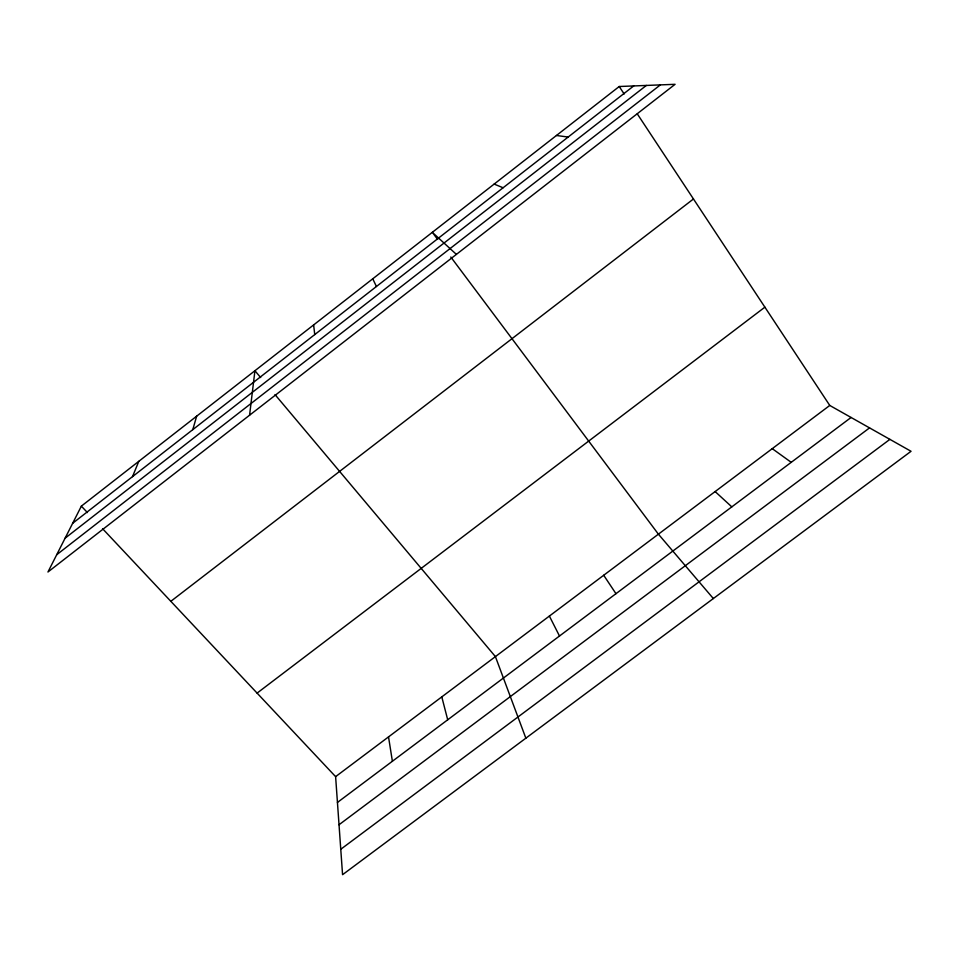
<?xml version="1.0" encoding="UTF-8"?>
<svg xmlns="http://www.w3.org/2000/svg" width="959" height="959" viewBox="0 0 959 959"><rect width="100%" height="100%" fill="white"/><g stroke="black" fill="none" stroke-linecap="round" stroke-linejoin="round"><path stroke-width="1.44" d="M249.58 415.211L254.926 370.725L260.668 377.546M192.795 429.632L196.655 416.182M132.51 476.635L138.803 461.315M81.359 506.136L47.95 572.008L675.088 84.308L619.226 86.514L81.359 506.136L87.425 512.586M72.668 523.278L633.707 85.95M65.092 538.203L646.354 85.447M56.713 554.734L660.379 84.883M170.834 601.317L693.465 198.981M257.096 693.105L764.886 307.168M335.614 776.646L829.763 405.453L911.05 451.293L342.567 874.692L335.614 776.646L102.589 528.709M337.436 802.443L851.077 417.477M339.018 824.752L869.549 427.894M340.769 849.266L889.892 439.366M556.448 135.495L568.136 137.053M494.149 184.092L503.091 187.748M772.247 448.656L791.235 462.334M456.388 254.387L432.317 232.33L437.604 239.39M715.126 491.559L731.813 506.867M713.34 598.548L658.401 534.175L450.814 257.024M275.017 394.605L495.407 656.603L525.856 738.19M603.702 575.256L615.966 593.693M619.226 86.514L624.153 93.982M637.279 113.869L829.763 405.453M549.375 616.062L559.493 636.021M372.751 278.805L376.419 286.501M441.787 696.881L447.709 719.801M388.527 736.896L392.387 761.254M313.629 324.933L314.744 334.571"/></g></svg>
